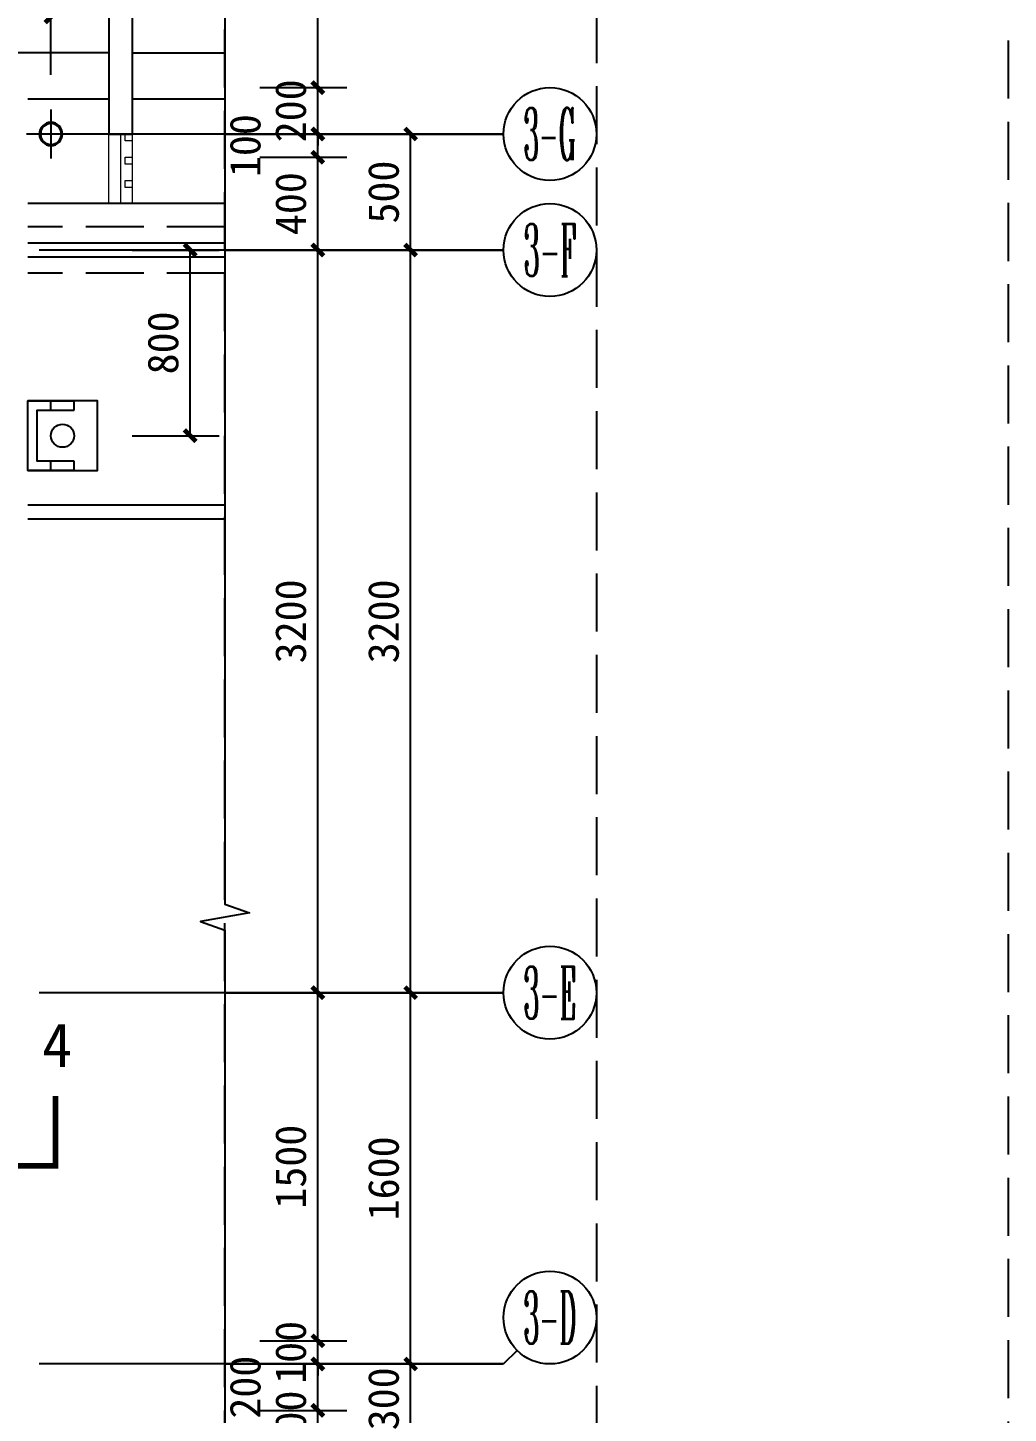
# Model space of a CAD drawing. Extents: x -10817 to 167545, y 26551 to 157048.
# Drawn here: x 95308 to 99533, y 125133 to 131104 of the extents above; entities that cross this region are included whole.
import ezdxf
from ezdxf.enums import TextEntityAlignment as Align
from ezdxf.xclip import XClip

# ---------------------------------------------------------------- set-up
doc = ezdxf.new("R2010")
doc.units = 0
doc.header["$LTSCALE"] = 1000
doc.header["$MEASUREMENT"] = 0
doc.header["$XCLIPFRAME"] = 0
for name, pattern in [('3#楼机房平面$0$DASH', [0.35, 0.25, -0.1]), ('DASH', [0.35, 0.25, -0.1]), ('DOTE', [2.42, 2, -0.2, 0.02, -0.2])]:
    doc.linetypes.add(name, pattern=pattern)
doc.layers.get('Defpoints').update_dxf_attribs({"color": 30, "linetype": 'DASH'})
doc.layers.add('125-核心筒-RF$0$A-00-15-4#-PM-TF$0$00-装饰-剖', color=241, linetype='Continuous', lineweight=5)
doc.layers.add('125-核心筒-RF$0$A-00-15-4#-PM-TF$0$00-装饰-看', color=46, linetype='Continuous', lineweight=5)
for name, color, linetype in [('125-核心筒-RF$0$A-WALL-BLOK', 131, 'Continuous'), ('3#楼机房平面$0$A-DRAN-SYMB', 243, 'Continuous'), ('3#楼机房平面$0$A-FLOR-HRAL', 71, 'Continuous'), ('3#楼机房平面$0$A-ROOF', 241, 'Continuous'), ('3#楼机房平面$0$A-WALL-INSL', 241, 'Continuous'), ('A-ANNO-AXIS-CIRC', 3, 'Continuous'), ('A-ANNO-AXIS-TEXT', 7, 'Continuous'), ('A-ANNO-DIMS', 3, 'Continuous'), ('A-ANNO-DOTE', 10, 'DOTE'), ('A-ANNO-SYMB', 3, 'Continuous'), ('A-ANNO-TEXT', 7, 'Continuous'), ('A-DRAN-SYMB', 243, 'Continuous'), ('A-FLOR-HRAL', 71, 'Continuous'), ('AXIS_TEXT', 7, 'Continuous')]:
    doc.layers.add(name, color=color, linetype=linetype)
doc.styles.add('_TCH_AXIS', font='COMPLEX', dxfattribs={"bigfont": 'GBCBIG'})
doc.styles.add('_TCH_DIM_T3', font='')
doc.styles.add('_TCH_LABEL', font='')
doc.styles.add('COMPLEX', font='COMPLEX')
doc.styles.get('_TCH_DIM_T3').set_extended_font_data('SimSun')
doc.styles.get('_TCH_LABEL').set_extended_font_data('SimSun')
doc.dimstyles.new('_TCH_ARCH&&50', dxfattribs={"dimtxt": 132.911392, "dimasz": 50, "dimexe": 125, "dimexo": 150, "dimgap": 50, "dimtad": 1, "dimdec": 0, "dimzin": 0, "dimdsep": 46, "dimtxsty": '_TCH_DIM_T3', "dimblk": 'ARCHTICK', "dimcen": 0.09, "dimclrt": 7, "dimazin": 2, "dimtfac": 1, "dimtdec": 0, "dimtix": 1, "dimtmove": 2, "dimatfit": 3, "dimfxl": 50, "dimtolj": 1, "dimtzin": 0, "dimarcsym": 0})

# ---------------------------------------------------------------- blocks, each defined once
blk = doc.blocks.new('125-核心筒-RF')
at = {"layer": '125-核心筒-RF$0$A-00-15-4#-PM-TF$0$00-装饰-剖'}
for points in [[(2429.9, 6020), (2429.9, 6050), (2399.9, 6050), (2399.9, 6020)], [(2429.9, 5920), (2429.9, 5950), (2399.9, 5950), (2399.9, 5920)], [(2429.9, 5820), (2429.9, 5850), (2399.9, 5850), (2399.9, 5820)]]:
    blk.add_lwpolyline(points, close=True, dxfattribs=at)
at = {"layer": '125-核心筒-RF$0$A-00-15-4#-PM-TF$0$00-装饰-看', "color": 251}
for points in [[(2499.9, 5750), (2499.9, 7200), (7000, 7200), (7000, 5750)], [(2400, 6050), (2400, 5750)], [(2450, 6050), (2450, 5750)]]:
    blk.add_lwpolyline(points, dxfattribs=at)
at = {"layer": '125-核心筒-RF$0$A-WALL-BLOK'}
for p, q in [((2400, 7300), (2400, 6050)), ((2500, 7200), (2500, 6050)), ((2500, 6050), (2400, 6050))]:
    blk.add_line(p, q, dxfattribs=at)
blk = doc.blocks.new('3#楼机房平面$0$A$C38F52E6E')
at = {"layer": ''}
for p, q in [((-150, -100), (-110, -100)), ((110, -100), (150, -100)), ((-150, -200), (-110, -200)), ((110, -200), (150, -200))]:
    blk.add_line(p, q, dxfattribs=at)
at = {"layer": '3#楼机房平面$0$A-DRAN-SYMB'}
for points in [[(-150, 0), (-150, -300), (150, -300), (150, 0)], [(-150, -200), (-150, 0), (150, 0), (150, -200)], [(-110, -200), (-110, -40), (110, -40), (110, -200)]]:
    blk.add_lwpolyline(points, dxfattribs=at)
blk = doc.blocks.new('3#楼机房平面$0$A$C58184AA4')
at = {"layer": '3#楼机房平面$0$A-DRAN-SYMB'}
blk.add_circle((0, 0), 50, dxfattribs=at)
at = {"layer": '3#楼机房平面$0$A-DRAN-SYMB', "rotation": 90.00000000000001}
blk.add_blockref('3#楼机房平面$0$A$C38F52E6E', (-149.9, 0), dxfattribs=at)
blk = doc.blocks.new('3#楼机房平面')
at = {"layer": '3#楼机房平面$0$A-FLOR-HRAL'}
for points in [[(27365, 7130), (22850.1, 7130)], [(27365, 7070), (22850.1, 7070)]]:
    blk.add_lwpolyline(points, dxfattribs=at)
at = {"layer": '3#楼机房平面$0$A-ROOF'}
blk.add_lwpolyline([(23300, 7950), (31900, 7950, -0.414214), (32200, 7650), (32200, -4550, -0.414214), (31900, -4850), (-11000, -4850, -0.414214), (-11300, -4550), (-11300, 7650, -0.414214), (-11000, 7950), (-2400, 7950)], format="xyb", dxfattribs=at)
for points in [[(23200, 7950), (22730, 7950), (22730, 7800)], [(23200, 7750), (22850, 7750)], [(32000, 1000), (32000, 7750), (23300, 7750)], [(31550, 1000), (31550, 7300), (22850.1, 7300)]]:
    blk.add_lwpolyline(points, dxfattribs=at)
at = {"layer": '3#楼机房平面$0$A-ROOF', "linetype": '3#楼机房平面$0$DASH'}
for points in [[(-1950, 7200), (-10550, 7200), (-10550, -4100), (31450, -4100), (31450, 7200), (22850.1, 7200)], [(-1950, 7000), (-10350, 7000), (-10350, -3900), (31250, -3900), (31250, 7000), (22850.1, 7000)]]:
    blk.add_lwpolyline(points, dxfattribs=at)
at = {"layer": '3#楼机房平面$0$A-WALL-INSL'}
blk.add_lwpolyline([(23300, 7950), (23300, 7950)], dxfattribs=at)
blk.add_blockref('3#楼机房平面$0$A$C58184AA4', (22999.9, 6300))
blk = doc.blocks.new('雨水管')
at = {"layer": 'A-DRAN-SYMB'}
for p, q in [((100, 105), (100, -105)), ((-5, 0), (205, 0))]:
    blk.add_line(p, q, dxfattribs=at)
for radius in [50, 45]:
    blk.add_circle((100, 0), radius, dxfattribs=at)
blk = doc.blocks.new('A$C35055BD0')
at = {"xscale": -1}
for p in [(-1849.8, 7599.9), (2150, 7600)]:
    blk.add_blockref('雨水管', p, dxfattribs=at)
blk = doc.blocks.new('_ArchTick')
at = {"color": 0, "linetype": 'ByBlock', "const_width": 0.4}
blk.add_lwpolyline([(-0.5, -0.5), (0.5, 0.5)], dxfattribs=at)
blk = doc.blocks.new('*D2753')
at = {"layer": 'A-ANNO-DIMS', "color": 0, "lineweight": -2, "transparency": 16777216}
for p, q in [((94558.2, 130900.5), (94558.2, 131275.5)), ((95408.2, 130900.5), (95408.2, 131275.5)), ((94558.2, 131150.5), (95408.2, 131150.5))]:
    blk.add_line(p, q, dxfattribs=at)
at = {"layer": 'Defpoints', "color": 0, "transparency": 16777216}
for p in [(95408.2, 131150.5), (94558.2, 130750.5), (95408.2, 130750.5)]:
    blk.add_point(p, dxfattribs=at)
at = {"layer": 'A-ANNO-DIMS', "color": 0, "lineweight": -2, "transparency": 16777216, "xscale": 50, "yscale": 50, "zscale": 50, "rotation": 180}
blk.add_blockref('_ArchTick', (94558.2, 131150.5), dxfattribs=at)
at = {"layer": 'A-ANNO-DIMS', "color": 0, "lineweight": -2, "transparency": 16777216, "xscale": 50, "yscale": 50, "zscale": 50}
blk.add_blockref('_ArchTick', (95408.2, 131150.5), dxfattribs=at)
at = {"layer": 'A-ANNO-DIMS', "color": 7, "transparency": 16777216, "insert": (94983.2, 131267), "char_height": 132.91, "attachment_point": 5, "style": '_TCH_DIM_T3'}
blk.add_mtext('\\A1;850', dxfattribs=at)
blk = doc.blocks.new('*D2769')
at = {"layer": 'A-ANNO-DIMS', "color": 0, "lineweight": -2, "transparency": 16777216}
for p, q in [((95758.2, 130145.6), (96133.2, 130145.6)), ((96008.2, 129345.6), (96008.2, 130145.6)), ((95758.2, 129345.6), (96133.2, 129345.6))]:
    blk.add_line(p, q, dxfattribs=at)
at = {"layer": 'Defpoints', "color": 0, "transparency": 16777216}
for p in [(95608.2, 130145.6), (96008.2, 130145.6), (95608.2, 129345.6)]:
    blk.add_point(p, dxfattribs=at)
at = {"layer": 'A-ANNO-DIMS', "color": 0, "lineweight": -2, "transparency": 16777216, "xscale": 50, "yscale": 50, "zscale": 50}
for p, rotation in [((96008.2, 130145.6), 90), ((96008.2, 129345.6), 270)]:
    blk.add_blockref('_ArchTick', p, dxfattribs=dict(at, rotation=rotation))
at = {"layer": 'A-ANNO-DIMS', "color": 7, "transparency": 16777216, "insert": (95891.7, 129745.6), "char_height": 132.91, "attachment_point": 5, "rotation": 90, "style": '_TCH_DIM_T3'}
blk.add_mtext('\\A1;800', dxfattribs=at)
blk = doc.blocks.new('*D2965')
at = {"layer": 'A-ANNO-DIMS', "color": 0, "lineweight": -2, "transparency": 16777216}
for p, q in [((96308.2, 125145.6), (96683.2, 125145.6)), ((96558.2, 125145.6), (96558.2, 125195.6)), ((96558.2, 125045.6), (96558.2, 125145.6)), ((96308.2, 125045.6), (96683.2, 125045.6)), ((96558.2, 125045.6), (96558.2, 124995.6))]:
    blk.add_line(p, q, dxfattribs=at)
at = {"layer": 'Defpoints', "color": 0, "transparency": 16777216}
for p in [(96158.2, 125145.6), (96558.2, 125145.6), (96158.2, 125045.6)]:
    blk.add_point(p, dxfattribs=at)
at = {"layer": 'A-ANNO-DIMS', "color": 0, "lineweight": -2, "transparency": 16777216, "xscale": 50, "yscale": 50, "zscale": 50}
for p, rotation in [((96558.2, 125145.6), 270), ((96558.2, 125045.6), 90)]:
    blk.add_blockref('_ArchTick', p, dxfattribs=dict(at, rotation=rotation))
at = {"layer": 'A-ANNO-DIMS', "color": 7, "transparency": 16777216, "insert": (96441.7, 125095.6), "char_height": 132.91, "attachment_point": 5, "rotation": 90, "style": '_TCH_DIM_T3'}
blk.add_mtext('\\A1;100', dxfattribs=at)
blk = doc.blocks.new('*D2966')
at = {"layer": 'A-ANNO-DIMS', "color": 0, "lineweight": -2, "transparency": 16777216}
for p, q in [((96308.2, 125345.6), (96683.2, 125345.6)), ((96558.2, 125145.6), (96558.2, 125345.6)), ((96308.2, 125145.6), (96683.2, 125145.6))]:
    blk.add_line(p, q, dxfattribs=at)
at = {"layer": 'Defpoints', "color": 0, "transparency": 16777216}
for p in [(96158.2, 125345.6), (96558.2, 125345.6), (96158.2, 125145.6)]:
    blk.add_point(p, dxfattribs=at)
at = {"layer": 'A-ANNO-DIMS', "color": 0, "lineweight": -2, "transparency": 16777216, "xscale": 50, "yscale": 50, "zscale": 50}
for p, rotation in [((96558.2, 125345.6), 90), ((96558.2, 125145.6), 270)]:
    blk.add_blockref('_ArchTick', p, dxfattribs=dict(at, rotation=rotation))
at = {"layer": 'A-ANNO-DIMS', "color": 7, "transparency": 16777216, "insert": (96245.7, 125245.6), "char_height": 132.91, "attachment_point": 5, "rotation": 90, "style": '_TCH_DIM_T3'}
blk.add_mtext('\\A1;200', dxfattribs=at)
blk = doc.blocks.new('*D2967')
at = {"layer": 'A-ANNO-DIMS', "color": 0, "lineweight": -2, "transparency": 16777216}
for p, q in [((96308.2, 125445.6), (96683.2, 125445.6)), ((96558.2, 125445.6), (96558.2, 125495.6)), ((96558.2, 125345.6), (96558.2, 125445.6)), ((96308.2, 125345.6), (96683.2, 125345.6)), ((96558.2, 125345.6), (96558.2, 125295.6))]:
    blk.add_line(p, q, dxfattribs=at)
at = {"layer": 'Defpoints', "color": 0, "transparency": 16777216}
for p in [(96158.2, 125445.6), (96558.2, 125445.6), (96158.2, 125345.6)]:
    blk.add_point(p, dxfattribs=at)
at = {"layer": 'A-ANNO-DIMS', "color": 0, "lineweight": -2, "transparency": 16777216, "xscale": 50, "yscale": 50, "zscale": 50}
for p, rotation in [((96558.2, 125445.6), 270), ((96558.2, 125345.6), 90)]:
    blk.add_blockref('_ArchTick', p, dxfattribs=dict(at, rotation=rotation))
at = {"layer": 'A-ANNO-DIMS', "color": 7, "transparency": 16777216, "insert": (96441.7, 125395.6), "char_height": 132.91, "attachment_point": 5, "rotation": 90, "style": '_TCH_DIM_T3'}
blk.add_mtext('\\A1;100', dxfattribs=at)
blk = doc.blocks.new('*D2968')
at = {"layer": 'A-ANNO-DIMS', "color": 0, "lineweight": -2, "transparency": 16777216}
for p, q in [((96308.2, 126945.6), (96683.2, 126945.6)), ((96558.2, 125445.6), (96558.2, 126945.6)), ((96308.2, 125445.6), (96683.2, 125445.6))]:
    blk.add_line(p, q, dxfattribs=at)
at = {"layer": 'Defpoints', "color": 0, "transparency": 16777216}
for p in [(96158.2, 126945.6), (96558.2, 126945.6), (96158.2, 125445.6)]:
    blk.add_point(p, dxfattribs=at)
at = {"layer": 'A-ANNO-DIMS', "color": 0, "lineweight": -2, "transparency": 16777216, "xscale": 50, "yscale": 50, "zscale": 50}
for p, rotation in [((96558.2, 126945.6), 90), ((96558.2, 125445.6), 270)]:
    blk.add_blockref('_ArchTick', p, dxfattribs=dict(at, rotation=rotation))
at = {"layer": 'A-ANNO-DIMS', "color": 7, "transparency": 16777216, "insert": (96441.7, 126195.6), "char_height": 132.91, "attachment_point": 5, "rotation": 90, "style": '_TCH_DIM_T3'}
blk.add_mtext('\\A1;1500', dxfattribs=at)
blk = doc.blocks.new('*D2969')
at = {"layer": 'A-ANNO-DIMS', "color": 0, "lineweight": -2, "transparency": 16777216}
for p, q in [((96308.2, 130145.6), (96683.2, 130145.6)), ((96558.2, 126945.6), (96558.2, 130145.6)), ((96308.2, 126945.6), (96683.2, 126945.6))]:
    blk.add_line(p, q, dxfattribs=at)
at = {"layer": 'Defpoints', "color": 0, "transparency": 16777216}
for p in [(96158.2, 130145.6), (96558.2, 130145.6), (96158.2, 126945.6)]:
    blk.add_point(p, dxfattribs=at)
at = {"layer": 'A-ANNO-DIMS', "color": 0, "lineweight": -2, "transparency": 16777216, "xscale": 50, "yscale": 50, "zscale": 50}
for p, rotation in [((96558.2, 130145.6), 90), ((96558.2, 126945.6), 270)]:
    blk.add_blockref('_ArchTick', p, dxfattribs=dict(at, rotation=rotation))
at = {"layer": 'A-ANNO-DIMS', "color": 7, "transparency": 16777216, "insert": (96441.7, 128545.6), "char_height": 132.91, "attachment_point": 5, "rotation": 90, "style": '_TCH_DIM_T3'}
blk.add_mtext('\\A1;3200', dxfattribs=at)
blk = doc.blocks.new('*D2970')
at = {"layer": 'A-ANNO-DIMS', "color": 0, "lineweight": -2, "transparency": 16777216}
for p, q in [((96308.2, 130545.6), (96683.2, 130545.6)), ((96558.2, 130145.6), (96558.2, 130545.6)), ((96308.2, 130145.6), (96683.2, 130145.6))]:
    blk.add_line(p, q, dxfattribs=at)
at = {"layer": 'Defpoints', "color": 0, "transparency": 16777216}
for p in [(96158.2, 130545.6), (96558.2, 130545.6), (96158.2, 130145.6)]:
    blk.add_point(p, dxfattribs=at)
at = {"layer": 'A-ANNO-DIMS', "color": 0, "lineweight": -2, "transparency": 16777216, "xscale": 50, "yscale": 50, "zscale": 50}
for p, rotation in [((96558.2, 130545.6), 90), ((96558.2, 130145.6), 270)]:
    blk.add_blockref('_ArchTick', p, dxfattribs=dict(at, rotation=rotation))
at = {"layer": 'A-ANNO-DIMS', "color": 7, "transparency": 16777216, "insert": (96441.7, 130345.6), "char_height": 132.91, "attachment_point": 5, "rotation": 90, "style": '_TCH_DIM_T3'}
blk.add_mtext('\\A1;400', dxfattribs=at)
blk = doc.blocks.new('*D2971')
at = {"layer": 'A-ANNO-DIMS', "color": 0, "lineweight": -2, "transparency": 16777216}
for p, q in [((96308.2, 130645.6), (96683.2, 130645.6)), ((96558.2, 130545.6), (96558.2, 130645.6)), ((96308.2, 130545.6), (96683.2, 130545.6))]:
    blk.add_line(p, q, dxfattribs=at)
at = {"layer": 'Defpoints', "color": 0, "transparency": 16777216}
for p in [(96158.2, 130645.6), (96558.2, 130645.6), (96158.2, 130545.6)]:
    blk.add_point(p, dxfattribs=at)
at = {"layer": 'A-ANNO-DIMS', "color": 0, "lineweight": -2, "transparency": 16777216, "xscale": 50, "yscale": 50, "zscale": 50}
for p, rotation in [((96558.2, 130645.6), 90), ((96558.2, 130545.6), 270)]:
    blk.add_blockref('_ArchTick', p, dxfattribs=dict(at, rotation=rotation))
at = {"layer": 'A-ANNO-DIMS', "color": 7, "transparency": 16777216, "insert": (96245.7, 130595.6), "char_height": 132.91, "attachment_point": 5, "rotation": 90, "style": '_TCH_DIM_T3'}
blk.add_mtext('\\A1;100', dxfattribs=at)
blk = doc.blocks.new('*D2972')
at = {"layer": 'A-ANNO-DIMS', "color": 0, "lineweight": -2, "transparency": 16777216}
for p, q in [((96558.2, 130845.6), (96558.2, 130895.6)), ((96308.2, 130845.6), (96683.2, 130845.6)), ((96558.2, 130645.6), (96558.2, 130845.6)), ((96308.2, 130645.6), (96683.2, 130645.6)), ((96558.2, 130645.6), (96558.2, 130595.6))]:
    blk.add_line(p, q, dxfattribs=at)
at = {"layer": 'Defpoints', "color": 0, "transparency": 16777216}
for p in [(96158.2, 130845.6), (96558.2, 130845.6), (96158.2, 130645.6)]:
    blk.add_point(p, dxfattribs=at)
at = {"layer": 'A-ANNO-DIMS', "color": 0, "lineweight": -2, "transparency": 16777216, "xscale": 50, "yscale": 50, "zscale": 50}
for p, rotation in [((96558.2, 130845.6), 270), ((96558.2, 130645.6), 90)]:
    blk.add_blockref('_ArchTick', p, dxfattribs=dict(at, rotation=rotation))
at = {"layer": 'A-ANNO-DIMS', "color": 7, "transparency": 16777216, "insert": (96441.7, 130745.6), "char_height": 132.91, "attachment_point": 5, "rotation": 90, "style": '_TCH_DIM_T3'}
blk.add_mtext('\\A1;200', dxfattribs=at)
blk = doc.blocks.new('*D2973')
at = {"layer": 'A-ANNO-DIMS', "color": 0, "lineweight": -2, "transparency": 16777216}
for p, q in [((96308.2, 131795.6), (96683.2, 131795.6)), ((96558.2, 130845.6), (96558.2, 131795.6)), ((96308.2, 130845.6), (96683.2, 130845.6))]:
    blk.add_line(p, q, dxfattribs=at)
at = {"layer": 'Defpoints', "color": 0, "transparency": 16777216}
for p in [(96158.2, 131795.6), (96558.2, 131795.6), (96158.2, 130845.6)]:
    blk.add_point(p, dxfattribs=at)
at = {"layer": 'A-ANNO-DIMS', "color": 0, "lineweight": -2, "transparency": 16777216, "xscale": 50, "yscale": 50, "zscale": 50}
for p, rotation in [((96558.2, 131795.6), 90), ((96558.2, 130845.6), 270)]:
    blk.add_blockref('_ArchTick', p, dxfattribs=dict(at, rotation=rotation))
at = {"layer": 'A-ANNO-DIMS', "color": 7, "transparency": 16777216, "insert": (96441.7, 131320.6), "char_height": 132.91, "attachment_point": 5, "rotation": 90, "style": '_TCH_DIM_T3'}
blk.add_mtext('\\A1;950', dxfattribs=at)
blk = doc.blocks.new('*D2992')
at = {"layer": 'A-ANNO-DIMS', "color": 0, "lineweight": -2, "transparency": 16777216}
for p, q in [((96958.2, 125345.6), (96958.2, 125395.6)), ((96708.2, 125345.6), (97083.2, 125345.6)), ((96958.2, 125045.6), (96958.2, 125345.6)), ((96708.2, 125045.6), (97083.2, 125045.6)), ((96958.2, 125045.6), (96958.2, 124995.6))]:
    blk.add_line(p, q, dxfattribs=at)
at = {"layer": 'Defpoints', "color": 0, "transparency": 16777216}
for p in [(96558.2, 125345.6), (96958.2, 125345.6), (96558.2, 125045.6)]:
    blk.add_point(p, dxfattribs=at)
at = {"layer": 'A-ANNO-DIMS', "color": 0, "lineweight": -2, "transparency": 16777216, "xscale": 50, "yscale": 50, "zscale": 50}
for p, rotation in [((96958.2, 125345.6), 270), ((96958.2, 125045.6), 90)]:
    blk.add_blockref('_ArchTick', p, dxfattribs=dict(at, rotation=rotation))
at = {"layer": 'A-ANNO-DIMS', "color": 7, "transparency": 16777216, "insert": (96841.7, 125195.6), "char_height": 132.91, "attachment_point": 5, "rotation": 90, "style": '_TCH_DIM_T3'}
blk.add_mtext('\\A1;300', dxfattribs=at)
blk = doc.blocks.new('*D2993')
at = {"layer": 'A-ANNO-DIMS', "color": 0, "lineweight": -2, "transparency": 16777216}
for p, q in [((96708.2, 126945.6), (97083.2, 126945.6)), ((96958.2, 125345.6), (96958.2, 126945.6)), ((96708.2, 125345.6), (97083.2, 125345.6))]:
    blk.add_line(p, q, dxfattribs=at)
at = {"layer": 'Defpoints', "color": 0, "transparency": 16777216}
for p in [(96558.2, 126945.6), (96958.2, 126945.6), (96558.2, 125345.6)]:
    blk.add_point(p, dxfattribs=at)
at = {"layer": 'A-ANNO-DIMS', "color": 0, "lineweight": -2, "transparency": 16777216, "xscale": 50, "yscale": 50, "zscale": 50}
for p, rotation in [((96958.2, 126945.6), 90), ((96958.2, 125345.6), 270)]:
    blk.add_blockref('_ArchTick', p, dxfattribs=dict(at, rotation=rotation))
at = {"layer": 'A-ANNO-DIMS', "color": 7, "transparency": 16777216, "insert": (96841.7, 126145.6), "char_height": 132.91, "attachment_point": 5, "rotation": 90, "style": '_TCH_DIM_T3'}
blk.add_mtext('\\A1;1600', dxfattribs=at)
blk = doc.blocks.new('*D2994')
at = {"layer": 'A-ANNO-DIMS', "color": 0, "lineweight": -2, "transparency": 16777216}
for p, q in [((96708.2, 130145.6), (97083.2, 130145.6)), ((96958.2, 126945.6), (96958.2, 130145.6)), ((96708.2, 126945.6), (97083.2, 126945.6))]:
    blk.add_line(p, q, dxfattribs=at)
at = {"layer": 'Defpoints', "color": 0, "transparency": 16777216}
for p in [(96558.2, 130145.6), (96958.2, 130145.6), (96558.2, 126945.6)]:
    blk.add_point(p, dxfattribs=at)
at = {"layer": 'A-ANNO-DIMS', "color": 0, "lineweight": -2, "transparency": 16777216, "xscale": 50, "yscale": 50, "zscale": 50}
for p, rotation in [((96958.2, 130145.6), 90), ((96958.2, 126945.6), 270)]:
    blk.add_blockref('_ArchTick', p, dxfattribs=dict(at, rotation=rotation))
at = {"layer": 'A-ANNO-DIMS', "color": 7, "transparency": 16777216, "insert": (96841.7, 128545.6), "char_height": 132.91, "attachment_point": 5, "rotation": 90, "style": '_TCH_DIM_T3'}
blk.add_mtext('\\A1;3200', dxfattribs=at)
blk = doc.blocks.new('*D2995')
at = {"layer": 'A-ANNO-DIMS', "color": 0, "lineweight": -2, "transparency": 16777216}
for p, q in [((96708.2, 130645.6), (97083.2, 130645.6)), ((96958.2, 130145.6), (96958.2, 130645.6)), ((96708.2, 130145.6), (97083.2, 130145.6))]:
    blk.add_line(p, q, dxfattribs=at)
at = {"layer": 'Defpoints', "color": 0, "transparency": 16777216}
for p in [(96558.2, 130645.6), (96958.2, 130645.6), (96558.2, 130145.6)]:
    blk.add_point(p, dxfattribs=at)
at = {"layer": 'A-ANNO-DIMS', "color": 0, "lineweight": -2, "transparency": 16777216, "xscale": 50, "yscale": 50, "zscale": 50}
for p, rotation in [((96958.2, 130645.6), 90), ((96958.2, 130145.6), 270)]:
    blk.add_blockref('_ArchTick', p, dxfattribs=dict(at, rotation=rotation))
at = {"layer": 'A-ANNO-DIMS', "color": 7, "transparency": 16777216, "insert": (96841.7, 130395.6), "char_height": 132.91, "attachment_point": 5, "rotation": 90, "style": '_TCH_DIM_T3'}
blk.add_mtext('\\A1;500', dxfattribs=at)
blk = doc.blocks.new('_AXISO')
blk.add_circle((0, 0), 0.5)
at = {"layer": 'AXIS_TEXT', "style": 'COMPLEX', "width": 1.041667}
blk.add_attdef('A', text='', height=0.56, dxfattribs=at).set_placement((-0.25, -0.28), (0.25, -0.28), align=Align.FIT)

msp = doc.modelspace()

# ---------------------------------------------------------------- linework, layer by layer
at = {"layer": 'A-ANNO-AXIS-CIRC'}
for p, q in [((96158.2, 130645.6), (97358.2, 130645.6)), ((96158.2, 130145.6), (97358.2, 130145.6)), ((96158.2, 126945.6), (97358.2, 126945.6)), ((97416.8, 125404.2), (97358.2, 125345.6)), ((96158.2, 125345.6), (97358.2, 125345.6))]:
    msp.add_line(p, q, dxfattribs=at)
at = {"layer": 'A-ANNO-DOTE'}
for points in [[(97358.2, 130645.6), (89358.1, 130645.6)], [(97358.2, 130145.6), (89358.1, 130145.6)], [(97358.2, 126945.6), (89358.1, 126945.6)], [(97358.2, 125345.6), (89358.1, 125345.6)]]:
    msp.add_lwpolyline(points, dxfattribs=at)
at = {"layer": 'A-ANNO-SYMB'}
msp.add_lwpolyline([(96158.2, 132096.4), (96158.2, 127327.3), (96263.2, 127289.1), (96053.2, 127252), (96158.2, 127214.8), (96158.2, 122445.6)], dxfattribs=at)
at = {"layer": 'A-ANNO-SYMB', "const_width": 25}
msp.add_lwpolyline([(95428.2, 126499.7), (95428.2, 126199.7), (94928.2, 126199.7)], dxfattribs=at)
at = {"layer": 'A-FLOR-HRAL'}
for points in [[(96158.2, 129045.6), (95308.3, 129045.6)], [(96158.2, 128985.6), (95308.3, 128985.6)]]:
    msp.add_lwpolyline(points, dxfattribs=at)
at = {"layer": 'Defpoints'}
for points in [[(62483.1, 134198.4), (99533.1, 134198.4), (99533.1, 105498.4), (62483.1, 105498.4)], [(88958.1, 134001.3), (97758.2, 134001.3), (97758.2, 120845.6), (88958.1, 120845.6)], [(90558.1, 122445.6), (96158.2, 122445.6), (96158.2, 132096.4), (90558.1, 132096.4)]]:
    msp.add_lwpolyline(points, close=True, dxfattribs=at)

# ---------------------------------------------------------------- block references
at = {"xscale": -1}
msp.add_blockref('125-核心筒-RF', (98158.1, 124595.6), dxfattribs=at)
ref = msp.add_blockref('3#楼机房平面', (72458.2, 123045.6))
XClip(ref).set_block_clipping_path([(18099.9313964248, -600.0000000001), (23700.0000000003, 9050.802537187)])
msp.add_blockref('A$C35055BD0', (93358.2, 123045.6))
at = {"layer": 'A-ANNO-AXIS-CIRC'}
ref = msp.add_blockref('_AXISO', (97558.2, 130645.6), dxfattribs=dict(at, xscale=400, yscale=400, zscale=400))
ref.add_attrib('A', '3-G', dxfattribs={"layer": 'A-ANNO-AXIS-TEXT', "height": 226.27, "style": '_TCH_AXIS', "width": 0.333333}).set_placement((97445, 130532.5), (97671.3, 130532.5), align=Align.FIT)
ref = msp.add_blockref('_AXISO', (97558.2, 130145.6), dxfattribs=dict(at, xscale=400, yscale=400, zscale=400))
ref.add_attrib('A', '3-F', dxfattribs={"layer": 'A-ANNO-AXIS-TEXT', "height": 226.27, "style": '_TCH_AXIS', "width": 0.344262}).set_placement((97445, 130032.5), (97671.3, 130032.5), align=Align.FIT)
ref = msp.add_blockref('_AXISO', (97558.2, 126945.6), dxfattribs=dict(at, xscale=400, yscale=400, zscale=400))
ref.add_attrib('A', '3-E', dxfattribs={"layer": 'A-ANNO-AXIS-TEXT', "height": 226.27, "style": '_TCH_AXIS', "width": 0.344262}).set_placement((97445, 126832.5), (97671.3, 126832.5), align=Align.FIT)
ref = msp.add_blockref('_AXISO', (97558.2, 125545.6), dxfattribs=dict(at, xscale=400, yscale=400, zscale=400))
ref.add_attrib('A', '3-D', dxfattribs={"layer": 'A-ANNO-AXIS-TEXT', "height": 226.27, "style": '_TCH_AXIS', "width": 0.33871}).set_placement((97445, 125432.5), (97671.3, 125432.5), align=Align.FIT)

# ---------------------------------------------------------------- texts
at = {"layer": 'A-ANNO-TEXT', "color": 7, "style": '_TCH_LABEL'}
msp.add_text('4', height=189.9, dxfattribs=at).set_placement((95370.1, 126624.7))

# ---------------------------------------------------------------- dimensions: what is measured, and where the dimension line sits
at = {"layer": 'A-ANNO-DIMS'}
for p1, p2, distance, picture, middle in [((96158.2, 130845.6), (96158.2, 131795.6), -400, '*D2973', (96441.7, 131320.6)), ((94558.2, 130750.5), (95408.2, 130750.5), 400, '*D2753', (94983.2, 131267)), ((96158.2, 130645.6), (96158.2, 130845.6), -400, '*D2972', (96441.7, 130745.6)), ((96558.2, 130145.6), (96558.2, 130645.6), -400, '*D2995', (96841.7, 130395.6)), ((96158.2, 130145.6), (96158.2, 130545.6), -400, '*D2970', (96441.7, 130345.6)), ((95608.2, 129345.6), (95608.2, 130145.6), -400, '*D2769', (95891.7, 129745.6)), ((96158.2, 126945.6), (96158.2, 130145.6), -400, '*D2969', (96441.7, 128545.6)), ((96558.2, 126945.6), (96558.2, 130145.6), -400, '*D2994', (96841.7, 128545.6)), ((96158.2, 125445.6), (96158.2, 126945.6), -400, '*D2968', (96441.7, 126195.6)), ((96558.2, 125345.6), (96558.2, 126945.6), -400, '*D2993', (96841.7, 126145.6)), ((96158.2, 125345.6), (96158.2, 125445.6), -400, '*D2967', (96441.7, 125395.6)), ((96558.2, 125045.6), (96558.2, 125345.6), -400, '*D2992', (96841.7, 125195.6)), ((96158.2, 125045.6), (96158.2, 125145.6), -400, '*D2965', (96441.7, 125095.6))]:
    dim = msp.add_aligned_dim(p1=p1, p2=p2, distance=distance, dimstyle='_TCH_ARCH&&50', dxfattribs=at)
    dim.commit()
    dim.dimension.update_dxf_attribs({"geometry": picture, "text_midpoint": middle})
for base, p1, p2, picture, middle in [((96558.2, 130645.6), (96158.2, 130545.6), (96158.2, 130645.6), '*D2971', (96245.7, 130595.6)), ((96558.2, 125345.6), (96158.2, 125145.6), (96158.2, 125345.6), '*D2966', (96245.7, 125245.6))]:
    dim = msp.add_linear_dim(base=base, p1=p1, p2=p2, angle=90, dimstyle='_TCH_ARCH&&50', dxfattribs=at)
    dim.commit()
    dim.dimension.update_dxf_attribs({"geometry": picture, "text_midpoint": middle, "dimtype": 161})

doc.saveas('drawing.dxf')
